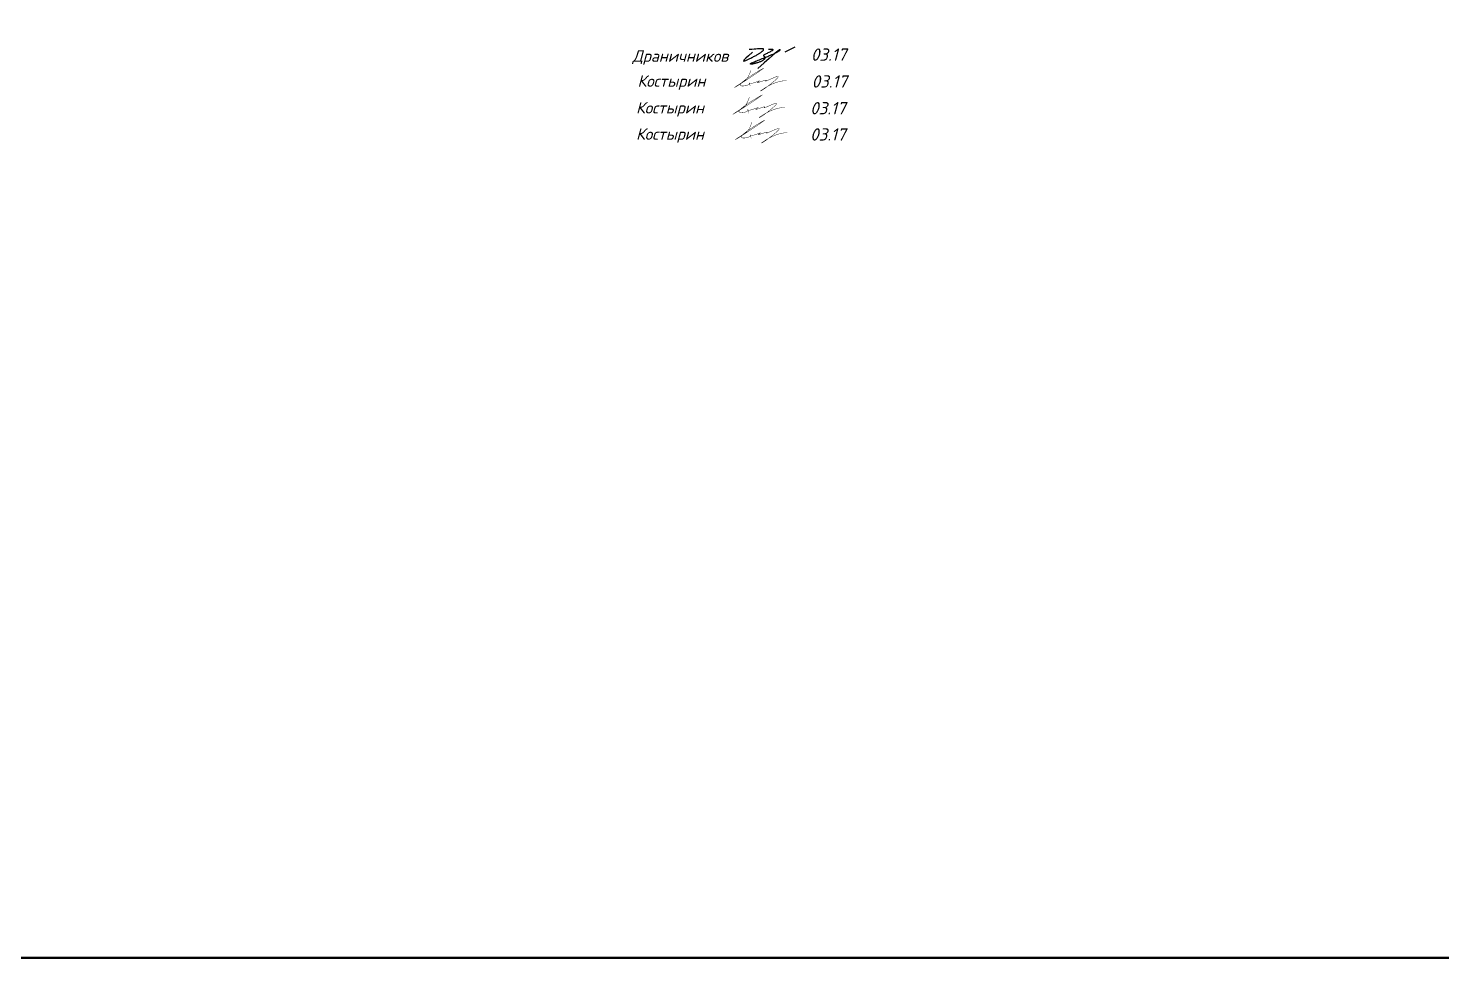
# Model space of a CAD drawing. Header units: millimetres. Extents: x 20530103 to 31271019, y 32092698 to 33532929.
# Drawn here: x 25899602 to 26037760, y 32794167 to 32885007 of the extents above; entities that cross this region are included whole.
import ezdxf

# ---------------------------------------------------------------- set-up
doc = ezdxf.new("R2010")
doc.units = ezdxf.units.MM
doc.layers.add('подпись', color=7, linetype='Continuous', lineweight=25)
doc.layers.add('Труба профиль', color=7, linetype='Continuous', lineweight=50)
doc.layers.add('РАМКА', color=7, linetype='Continuous')
doc.styles.add('ISO', font='isocpeur.ttf', dxfattribs={"oblique": 15, "height": 2.5})

# ---------------------------------------------------------------- blocks, each defined once
blk = doc.blocks.new('Косов')
at = {"layer": 'подпись', "color": 5, "lineweight": 30, "const_width": 0.07513148009015776}
blk.add_lwpolyline([(0, 0), (-0.07328898886044044, -0.1937150149605031), (-0.1397563794203052, -0.3641328199355485), (-0.2004995418305953, -0.5143439100787646), (-0.2566158462445856, -0.6474387805438937), (-0.3092026628130498, -0.7665079264847918), (-0.3593573616903996, -0.8746418430550875), (-0.4081773130269539, -0.9749310254086367), (-0.4567598869757603, -1.070465968698954), (-0.506434094245833, -1.16395799083557), (-0.5594555077707355, -1.256601700749684), (-0.6183113410436363, -1.349212530128284), (-0.6854888075556573, -1.442605910658244), (-0.7634751207976933, -1.537597274026666), (-0.8547574942615483, -1.63500205192031), (-0.961823141439254, -1.735635676026163), (-1.087159275821705, -1.840313578031214), (-1.232196190668674, -1.949572188416596), (-1.394136498312946, -2.06283193284105), (-1.569125890850955, -2.179234235757235), (-1.753310060384592, -2.297920521618266), (-1.942834699013019, -2.418032214876803), (-2.133845498833807, -2.538710739985959), (-2.322488151948392, -2.659097521398508), (-2.504908350455707, -2.778333983567336), (-2.674847880744665, -2.893545159917949), (-2.816432906361342, -2.993790519765867), (-2.91138568514566, -3.066113141399114), (-2.941428474932991, -3.097556103105944), (-2.888283533561207, -3.075162483174381), (-2.733673118867273, -2.98597535989245), (-2.459319488689516, -2.817037811548403), (-2.046944900863537, -2.555392916430264), (-1.490260853404379, -2.19603471256903), (-0.8309358050285027, -1.765761076967124), (-0.1226274546318109, -1.29932084636971), (0.5810064988913837, -0.8314628575220695), (1.226308356647905, -0.3969359471695952), (1.75962041974276, -0.03048895205745339), (2.127284989280724, 0.2331292910689626), (2.275644366369534, 0.3591699454646005), (2.169348876885579, 0.3239603392578374), (1.846280945803073, 0.14813246007202), (1.362631022866253, -0.1366055395955073), (0.7745895578216277, -0.4985455072475133), (0.1383470004134324, -0.9059792903869948), (-0.4899061996122782, -1.327198736516607), (-1.053979592510814, -1.730495693139119), (-1.497682728534755, -2.084162007757413), (-1.778595489148529, -2.363301329384626), (-1.909379080644158, -2.570264513074903), (-1.916465040521189, -2.714214215392758), (-1.826284906282808, -2.804313092902703), (-1.665270215426744, -2.849723802169251), (-1.459852505455046, -2.859608999757029), (-1.236463313868398, -2.843131342230322), (-1.021534178167485, -2.80945348615387), (-0.8365743664082856, -2.76655938966951), (-0.683404068875916, -2.71771821722939), (-0.5589212064107869, -2.665020434862754), (-0.4600236998535365, -2.610556508599416), (-0.3836094700441208, -2.556416904468506), (-0.3265764378231779, -2.504692088499723), (-0.2858225240324828, -2.457472526722427), (-0.2582456495113092, -2.416848685166201), (-0.2409497057733461, -2.384538506196805), (-0.2318624670194822, -2.360769837525936), (-0.2291176781220656, -2.345398003201581), (-0.2308490839552633, -2.338278327271723), (-0.2351904293911957, -2.339266133784463), (-0.2402754593051668, -2.348216746787671), (-0.2442379185692971, -2.364985490329559), (-0.2452115520557072, -2.389427688457886), (-0.2418676145284735, -2.420898252668849), (-0.2350274003013055, -2.456750444249906), (-0.2260497135798687, -2.493837111936728), (-0.2162933585684641, -2.529011104464871), (-0.2071171394713929, -2.559125270569893), (-0.1998798604931835, -2.581032458987465), (-0.1959403258383645, -2.59158551845303), (-0.1966573397105549, -2.587637297702145), (-0.2029241089587686, -2.567317067644581), (-0.2137714510074602, -2.533859787885831), (-0.2277645859251152, -2.491776840205716), (-0.2434687337783998, -2.445579606383944), (-0.2594491146376185, -2.399779468200109), (-0.2742709485696651, -2.35888780743403), (-0.2864994556423426, -2.327416005865416), (-0.2946998559259555, -2.309875445273974), (-0.2969990816911832, -2.309120716355551), (-0.2897709140379447, -2.321379245470894), (-0.2689508462667618, -2.341221667896889), (-0.230474371680657, -2.363218618910537), (-0.170276983580834, -2.381940733788497), (-0.08429417527122496, -2.391958647807883), (0.03153855994764854, -2.387842996245467), (0.1812857287720817, -2.364164414378251), (0.3660650047072522, -2.317628573146862), (0.5752067284893201, -2.253481286147348), (0.7950944076617361, -2.179103402639726), (1.012111549766132, -2.101875771883556), (1.21264166234937, -2.029179243138856), (1.383068252950125, -1.968394665665528), (1.509774829115486, -1.926902888723248), (1.579144898385721, -1.912084761572032), (1.583010662750439, -1.928610911074429), (1.534999101974563, -1.970311074503684), (1.454185890268946, -2.028304766736028), (1.359646701844667, -2.093711502647466), (1.270457210912127, -2.157650797114229), (1.205693091681951, -2.211242165012209), (1.184430018363628, -2.24560512121775), (1.225743665168466, -2.251859180606857), (1.342211195730442, -2.224131152077007), (1.520415731369667, -2.168577020612133), (1.740441882831419, -2.094360065217074), (1.982374260862116, -2.010643564897123), (2.226297476203854, -1.926590798657458), (2.452296139603732, -1.851365045503144), (2.640454861804301, -1.794129584439474), (2.770858253551296, -1.764047694471515), (2.830399574328794, -1.767019887128185), (2.833206678580609, -1.795895604034172), (2.800216069490489, -1.840261519337673), (2.752364250240362, -1.889704307187117), (2.71058772401534, -1.933810641730702), (2.695822993998718, -1.962167197116855), (2.729006563373787, -1.964360647494004), (2.831074935323613, -1.929977667010348), (3.015668041441813, -1.852548153736848), (3.267239526957837, -1.74137490143471), (3.562946465513505, -1.609703927787791), (3.879945930748363, -1.470781250479604), (4.195394996301729, -1.337852887194117), (4.486450735814742, -1.224164855614958), (4.730270222926492, -1.142963173425983), (4.904010531278118, -1.107493858310818), (4.990464882817378, -1.127502892461166), (4.994971092719879, -1.198736116099781), (4.928503124469444, -1.313439333957149), (4.802034941550573, -1.463858350763871), (4.62654050744527, -1.642238971250549), (4.412993785638037, -1.840827000147783), (4.172368739612693, -2.051868242186174), (3.915639332853516, -2.267608502096323), (3.65274303159913, -2.481060775397168), (3.38947131310988, -2.688306820762477), (3.130579157403645, -2.886195587654242), (2.880821544496484, -3.071576025534455), (2.644953454405822, -3.241297083865334), (2.4277298671484, -3.392207712108757), (2.233905762739596, -3.521156859727057), (2.06823612119706, -3.624993476182112), (1.935649452800817, -3.700824862479521), (1.841768388879245, -3.746791725798175), (1.792389091022187, -3.761293124860572), (1.79330772082335, -3.742728118389095), (1.850320439871666, -3.68949576510613), (1.969223409760616, -3.599995123734175), (2.155812792080724, -3.472625252995613), (2.415884748423196, -3.305785211612829), (2.752626198529015, -3.100845159682081), (3.158787094745776, -2.871059662794551), (3.624508147569486, -2.632654387915295), (4.139930067496607, -2.401855002009484), (4.695193565022691, -2.194887172042286), (5.280439350646247, -2.02797656497853), (5.885808134861236, -1.917348847783387), (6.50144062816571, -1.879229687421912)], dxfattribs=at)
blk = doc.blocks.new('Драничников')
at = {"layer": 'подпись', "color": 5, "lineweight": 30}
for points in [[(1.856487378461338, 1.954604087917232), (0.9443946431343875, 1.144106291818275), (0.3477724536323876, 0.5765809232253787), (0.01854924306553585, 0.216034698386693), (-0.09134655545642545, 0.0264743335503681), (-0.02998650882352649, -0.02809345503533223), (0.1545578160740888, 0.01633804887757151), (0.4142148523466176, 0.1237755615372862), (0.700913033103916, 0.2582257991919619), (0.974858494128398, 0.389834351016475), (1.22936818189396, 0.513302297891812), (1.466036745546944, 0.6294695936257995), (1.686458834233576, 0.7391761920262638), (1.892229097100312, 0.8432620469010885), (2.084942183293379, 0.9425671120578727), (2.266192741959344, 1.037931341304443), (2.437575422244208, 1.130194688448626), (2.600457517376867, 1.220055009849432), (2.755296896913933, 1.307641772071349), (2.902324074494459, 1.392942344229994), (3.041769563757157, 1.475944095441037), (3.173863878341308, 1.556634394820094), (3.298837531886079, 1.635000611482894), (3.416921038029955, 1.711030114545053), (3.528344910412102, 1.784710273122357), (3.633220458700748, 1.85597556450233), (3.731182176680591, 1.924548898659907), (3.821745354165728, 1.990100293742103), (3.904425280969804, 2.052299767895875), (3.978737246906803, 2.110817339268351), (4.044196541790825, 2.165323026006149), (4.100318455435854, 2.21548684625634), (4.146618277655421, 2.260978818165938), (4.182906808328426, 2.30161237304759), (4.210176887591729, 2.337774594877317), (4.229716865646424, 2.36999598079683), (4.242815092694059, 2.398807027947953), (4.250759918935955, 2.424738233472397), (4.254839694573775, 2.448320094511985), (4.256342769808839, 2.470083108208257), (4.256557494842355, 2.490557771703209), (4.256446974604387, 2.510157746458503), (4.255673332939637, 2.52882935121562), (4.253573448419957, 2.546402069036333), (4.249484199618905, 2.562705382982074), (4.242742465109131, 2.577568776114504), (4.232685123463284, 2.590821731495225), (4.218649053254353, 2.602293732185672), (4.199971133054987, 2.611814261247559), (4.175789305009857, 2.619285429327306), (4.144445765551154, 2.624899857410867), (4.104083774682408, 2.628922794069183), (4.052846592407832, 2.631619487873138), (3.988877478731069, 2.633255187393559), (3.910319693655879, 2.634095141201385), (3.815316497186359, 2.634404597867331), (3.702011149326154, 2.634448805962506), (3.566908052837789, 2.634126718412176), (3.399956181517496, 2.631872105559751), (3.189465651920159, 2.625752442103021), (2.923746580600778, 2.613835202739949), (2.591109084114009, 2.59418786216844), (2.17986327901508, 2.564877895086454), (1.678319281858307, 2.523972776191727), (1.07478720919903, 2.469539980182219)], [(5.304213564505403, 2.566545171817666), (5.525989789249252, 2.566507279164739), (5.707012465710477, 2.566242030593799), (5.851999229185139, 2.565522070187114), (5.965667714969754, 2.56412004202673), (6.052735558360496, 2.561808590194858), (6.117920394653879, 2.558360358773427), (6.165939859146079, 2.553547991844653), (6.201511587133609, 2.547144133490519), (6.228727985138221, 2.53896879360957), (6.24918054458567, 2.529031445364922), (6.26383552812672, 2.517388927735908), (6.273659198412361, 2.504098079702317), (6.279617818093811, 2.489215740243424), (6.282677649822176, 2.472798748338732), (6.283804956248332, 2.454903942967746), (6.283966000023725, 2.435588163109799), (6.283261828222408, 2.414671418663431), (6.278332625613416, 2.391026403202318), (6.26495336138953, 2.363288981219), (6.238899004743075, 2.33009501720619), (6.195944524866036, 2.290080375656601), (6.13186489095142, 2.241880921062716), (6.042435072191438, 2.184132517917192), (5.923430037778417, 2.11547103071274), (5.772778322682825, 2.035290177001627), (5.597022724986346, 1.946015086574505), (5.40485960854835, 1.85082874228226), (5.204985337228436, 1.752914126975099), (5.006096274885749, 1.655454223503966), (4.81688878538057, 1.561632014718953), (4.646059232571361, 1.474630483471003), (4.50230398031897, 1.397632612610266), (4.392159511261866, 1.333022481553826), (4.313522783159442, 1.279988555983721), (4.262130872551779, 1.236920398147845), (4.233720855978277, 1.202207570294661), (4.224029809977878, 1.17423963467246), (4.228794811090438, 1.151406153529251), (4.243752935855241, 1.132096689113666), (4.2646412608118, 1.1147008036736), (4.287841037600515, 1.097772260953604), (4.312310218264088, 1.080521630683165), (4.337650929946108, 1.062323684088312), (4.363465299790619, 1.042553192394621), (4.389355454940983, 1.020584926828008), (4.414923522540903, 0.9957936586141045), (4.439771629734309, 0.9675541589788281), (4.463501903664564, 0.9352411991479244), (4.485609108958897, 0.8983937518434573), (4.50515856017671, 0.8572075957724223), (4.5211082093615, 0.81204271113819), (4.532416008555742, 0.7632590781441877), (4.538039909802592, 0.7112166769936721), (4.536937865144864, 0.6562754878900705), (4.528067826625829, 0.5987954910364692), (4.510387746288529, 0.5391366666364092), (4.482947150086829, 0.4776558371721649), (4.445161859621066, 0.4146971942416258), (4.396539270402286, 0.3506017717214718), (4.336586777941534, 0.2857106034887238), (4.264811777750197, 0.2203647234203459), (4.180721665339775, 0.1549051653927904), (4.083823836221086, 0.08967296328324892), (3.973625685905517, 0.02500915096851486), (3.850127214393183, -0.03873892223265329), (3.715298839638763, -0.1011986452323299), (3.571603584086688, -0.1619910915006813), (3.42150447018048, -0.220737334508101), (3.267464520363887, -0.2770584477246416), (3.111946757081114, -0.3305755046202989), (2.957414202775794, -0.3809095786655234), (2.806329879892132, -0.4276817433304245), (2.660825250159974, -0.470582541948886), (2.521705532455371, -0.509580397310117), (2.389444384940703, -0.5447132020672143), (2.264515465778231, -0.5760188488730478), (2.14739243312988, -0.6035352303804871), (2.038548945158595, -0.6273002392427998), (1.938458660025958, -0.6473517681127419), (1.847595235894914, -0.6637277096434104), (1.76627444487292, -0.6764975336984662), (1.694180514852519, -0.6858570189852458), (1.630839787671107, -0.6920335214214219), (1.575778605166306, -0.6952543969249518), (1.52852330917608, -0.6957470014137357), (1.488600241537824, -0.6937386908056169), (1.455535744089389, -0.6894568210186094), (1.428856158668509, -0.6831287479704429), (1.408122562044696, -0.6749565658105325), (1.393034970715689, -0.6650413216135007), (1.383328136109867, -0.6534588006851436), (1.378736809656857, -0.6402847883314848), (1.378995742785492, -0.6255950698584911), (1.383839686925171, -0.6094654305723566), (1.393003393504841, -0.5919716557787069), (1.406221613953676, -0.5731895307836226), (1.424056422623948, -0.5529169614379157), (1.45037918556261, -0.529840335771496), (1.489888591739145, -0.5023681623591187), (1.547283330123378, -0.4689089497754821), (1.62726208968536, -0.4278712065953414), (1.734523559394802, -0.377663441393338), (1.873766428221643, -0.3166941627443975), (2.049689385135366, -0.2433718792230479), (2.26488491914472, -0.1568061134842651), (2.513520719411076, -0.05891044450368099), (2.787658275134618, 0.04770053466285162), (3.079359075515981, 0.1604122309597074), (3.38068460975478, 0.2766100513307492), (3.683696367051084, 0.3936794027205792), (3.980455836605529, 0.5090056920730603), (4.263024507617843, 0.6199743263326241), (4.5251090419722, 0.724501209585128), (4.766996792286704, 0.8226242344834986), (4.99062028386345, 0.914911790822714), (5.197912042004873, 1.00193226839724), (5.390804592012614, 1.084254057001999), (5.571230459189451, 1.16244554643157), (5.741122168837023, 1.237075126480875), (5.902412246257427, 1.308711186944436), (6.05675217957662, 1.377865278637728), (6.204669308215216, 1.444821596457928), (6.346409934417807, 1.509807496323162), (6.482220360428528, 1.573050334151048), (6.61234688849197, 1.634777465859713), (6.737035820852157, 1.695216247367), (6.856533459753791, 1.754594034590809), (6.971086107441351, 1.813138183448928), (7.08082638820008, 1.870975002784689), (7.185432214479761, 1.927826613142884), (7.284467820770828, 1.983314087993733), (7.377497441564174, 2.037058500807404), (7.464085311350459, 2.088680925054064), (7.543795664620461, 2.13780243420382), (7.616192735864956, 2.184044101726897), (7.68084075957438, 2.227027001093518), (7.737357651497859, 2.266441675637566), (7.785576052418378, 2.302256548148193), (7.825382284376474, 2.334509511278725), (7.856662669413595, 2.363238457681689), (7.879303529570734, 2.388481280010183), (7.893191186888771, 2.410275870917417), (7.898211963409153, 2.42866012305609), (7.894252181172305, 2.443671929079471), (7.881291314991586, 2.455199189888845), (7.85968145076788, 2.462529839380466), (7.829867827173189, 2.464801819698891), (7.792295682880308, 2.461153072988736), (7.747410256561921, 2.450721541394671), (7.695656786890481, 2.432645167061423), (7.637480512538446, 2.406061892133607), (7.573326672178382, 2.370109658755837), (7.496093551097147, 2.317453080854989), (7.368491621038743, 2.214863459486196), (7.145684400361802, 2.022638767487081), (6.782835407424159, 1.701076977695152), (6.235108160584218, 1.210476062947862), (5.457666178200952, 0.5111339960826058), (4.405672978632197, -0.4366512500631075), (3.034292080235446, -1.672581702652224)], [(8.980710327489533, 1.965112983677784), (11.17302765845113, 3.080672687485674)]]:
    blk.add_lwpolyline(points, dxfattribs=at)

msp = doc.modelspace()

# ---------------------------------------------------------------- linework, layer by layer
at = {"layer": 'Труба профиль'}
msp.add_lwpolyline([(25485130.15347137, 33532929.25444773), (26543304.81548157, 33532929.25444773), (26543304.81548157, 32794167.06062653), (25485130.15347137, 32794167.06062653)], close=True, dxfattribs=at)

# ---------------------------------------------------------------- block references
at = {"color": 1, "xscale": 532.4000000000002, "yscale": 532.4000000000002, "zscale": 532.4000000000002}
for p in [(25970233.08062858, 32880885.78705778), (25970090.41382692, 32878272.49089707), (25970328.19182969, 32875801.32089598)]:
    msp.add_blockref('Косов', p, dxfattribs=at)
at = {"layer": 'подпись', "color": 1, "ltscale": 100, "xscale": 448, "yscale": 448, "zscale": 448}
msp.add_blockref('Драничников', (25969568.90226446, 32881812.10198733), dxfattribs=at)

# ---------------------------------------------------------------- texts
at = {"layer": 'РАМКА', "style": 'ISO', "oblique": 15}
for s, height, p in [('Драничников', 1120, (25958657.64012529, 32881731.8050271)), ('03.17', 1200, (25976107.19990847, 32881834.06670292)), ('Костырин', 1120, (25959149.10556515, 32879288.22866867)), ('03.17', 1200, (25976175.78512132, 32879208.84969655)), ('Костырин', 1120, (25959006.43876348, 32876674.93250796)), ('03.17', 1200, (25976033.11831966, 32876595.55353583)), ('Костырин', 1120, (25959006.43876348, 32874109.10173261)), ('03.17', 1200, (25976033.11831966, 32874029.72276048))]:
    msp.add_text(s, height=height, dxfattribs=at).set_placement(p)

doc.saveas('drawing.dxf')
